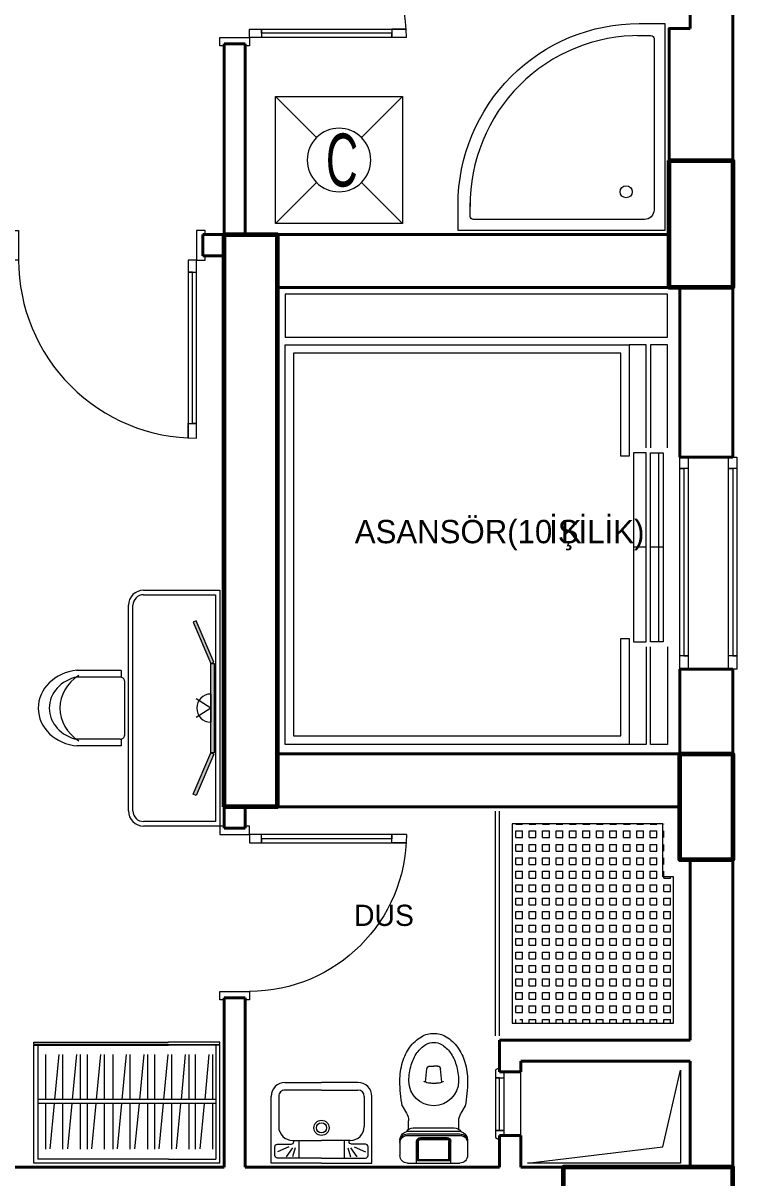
# Model space of a CAD drawing. Header units: millimetres. Extents: x 1393 to 3101, y -2944 to -480.
# Drawn here: x 1832 to 2169, y -2095 to -1550 of the extents above; entities that cross this region are included whole.
import ezdxf

# ---------------------------------------------------------------- set-up
doc = ezdxf.new("R2010")
doc.units = ezdxf.units.MM
for name, color, linetype, lineweight in [('DUVAR', 7, 'Continuous', 40), ('Kapı', 34, 'Continuous', 20), ('kolon', 1, 'Continuous', 40), ('MIMARI', 50, 'Continuous', 20), ('Pencere-kapı', 142, 'Continuous', 20), ('TEFRİŞ_İÇ', 224, 'Continuous', 13), ('yazı', 253, 'Continuous', 20)]:
    doc.layers.add(name, color=color, linetype=linetype, lineweight=lineweight)
doc.styles.get("Standard").update_dxf_attribs({"font": 'EtrFont'})
doc.styles.add('TECHNICLIGHT', font='Arial')

# ---------------------------------------------------------------- blocks, each defined once
blk = doc.blocks.new('a20')
at = {"layer": 'TEFRİŞ_İÇ', "linetype": 'Continuous'}
h = blk.add_hatch(dxfattribs=at)
h.set_pattern_fill('SQUARE', color=256, style=0, pattern_type=2)
h.set_pattern_definition([(0, (-44560196.99458691, -460869522.8421504), (0, 3.175), [3.175, -3.175]), (90, (-44560196.99458691, -460869522.8421504), (-3.175, 2e-16), [3.175, -3.175])])
h.paths.add_polyline_path([(2063.053170556517, -2021.821930854341), (2075.053170521126, -2021.821930854341), (2139.053170569089, -2021.821930947473), (2139.053170569089, -1952.82193109276), (2134.053170797264, -1952.821930999627), (2134.053170744876, -1927.82193109276), (2063.053170573979, -1927.82193109276)])
for p, q in [((2055.053171, -2027.821931), (2055.053171, -1921.821931)), ((2057.053171, -2027.821931), (2057.053171, -1921.821931))]:
    blk.add_line(p, q, dxfattribs=at)
at = {"layer": 'TEFRİŞ_İÇ', "linetype": 'Continuous', "flags": 128}
blk.add_lwpolyline([(2139.053171, -1952.821931), (2134.053171, -1952.821931), (2134.053171, -1927.821931), (2063.053171, -1927.821931), (2063.053171, -2021.821931), (2075.053171, -2021.821931), (2139.053171, -2021.821931)], close=True, dxfattribs=at)
blk = doc.blocks.new('a36')
at = {"layer": 'Pencere-kapı', "linetype": 'Continuous', "flags": 128}
for points in [[(2057.053171, -2044.821931), (2057.05317, -2042.821931), (2055.053171, -2043.821931), (2055.053171, -2074.821931), (2055.053171, -2075.821931), (2057.05317, -2076.821931), (2057.053171, -2074.821931)], [(2057.053171, -2072.485293), (2055.053171, -2072.485293), (2059.053171, -2072.485293), (2057.053171, -2072.485293), (2057.053171, -2047.619513), (2055.053171, -2047.619513), (2059.053171, -2047.619513)], [(2057.053171, -2044.821931), (2059.053171, -2044.821931), (2059.053171, -2074.821931), (2057.053171, -2074.821931)], [(2057.053171, -2072.485293), (2057.053171, -2047.619513)], [(2067.053171, -2074.821931), (2067.053171, -2044.415391)]]:
    blk.add_lwpolyline(points, dxfattribs=at)
blk = doc.blocks.new('StoLL_1')
for points in [[(-48.2886967215818, 237.7546470997045), (-31.73982688137767, 244.8403964761351), (-125.3220631222284, 463.4030586068153), (-141.8709329624471, 456.3173092303846)], [(-48.2886967215818, -237.7546470996417), (-30.28667080188097, -237.7546470996417), (-30.2866708018737, 237.7546470997009), (-48.2886967215818, 237.7546470997009)], [(-141.8709329624471, -456.3173092303218), (-125.3220631222284, -463.403058606756), (-31.7398268813813, -244.8403964760723), (-48.2886967215818, -237.7546470996453)]]:
    blk.add_hatch(color=4).paths.add_polyline_path(points)
for p, q in [((-405.503172, 625.734144), (0, 625.734144)), ((0, 625.734144), (0, -625.734144)), ((-405.503172, 601.734144), (-24, 601.734144)), ((-24, 601.734144), (-24, -601.734144)), ((-485.503172, -545.734144), (-485.503172, 545.734144)), ((-461.503172, -545.734144), (-461.503172, 545.734144)), ((-125.322063, 463.403059), (-141.870933, 456.317309)), ((-141.870933, 456.317309), (-48.288697, 237.754647)), ((-31.739827, 244.840396), (-125.322063, 463.403059)), ((-48.288697, 237.754647), (-31.739827, 244.840396)), ((-48.288697, -237.754647), (-48.288697, 237.754647)), ((-48.288697, 237.754647), (-30.286671, 237.754647)), ((-30.286671, 237.754647), (-30.286671, -237.754647)), ((-48.288697, 74.793769), (-48.288697, -74.793769)), ((-48.288697, 0), (-126.0068, 48.86649)), ((-48.288697, 0), (-126.0068, -48.86649)), ((-141.870933, -456.317309), (-48.288697, -237.754647)), ((-31.739827, -244.840396), (-125.322063, -463.403059)), ((-48.288697, -237.754647), (-31.739827, -244.840396)), ((-30.286671, -237.754647), (-48.288697, -237.754647)), ((-125.322063, -463.403059), (-141.870933, -456.317309)), ((-24, -601.734144), (-405.503172, -601.734144)), ((0, -625.734144), (-405.503172, -625.734144))]:
    blk.add_line(p, q)
at = {"linetype": 'ByBlock'}
for p, q in [((-524.008725, 200.29685), (-762.116548, 200.29685)), ((-524.008725, 200.29685), (-524.008725, 164.94957)), ((-529.071918, 164.94957), (-762.116548, 164.94957)), ((-506.147539, 144.918923), (-506.147539, -144.918923)), ((-529.071918, -164.94957), (-762.116548, -164.94957)), ((-524.008725, -164.607197), (-524.008725, -200.29685)), ((-524.008725, -200.29685), (-759.610338, -200.29685))]:
    blk.add_line(p, q, dxfattribs=at)
for centre, radius, start, end in [((-405.503172, 545.734144), 80.00000000029104, 90, 180), ((-405.503172, 545.734144), 56.00000000020373, 90, 180), ((-48.288697, 0), 74.79376868157848, 90, 270), ((-405.503172, -545.734144), 80.00000000029104, 180, 270), ((-405.503172, -545.734144), 56.00000000020373, 180, 270)]:
    blk.add_arc(centre, radius, start, end)
for centre, major_axis, start_param, end_param in [((-733.787554, 0.129328), (-230.8297414774953, -4.616874470030778e-09), 4.820023271220936, 7.755931425151148), ((-710.653075, 0), (-195.6681413199322, -3.914121234747885e-09), 4.946231764204413, 7.620138850154821), ((-603.287164, 0), (-246.7069229042463, -4.932574815098627e-09), 5.346316449922878, 7.220054165804415), ((-529.074008, 144.918923), (-22.92437969159846, -4.601238799564124e-10), 3.141592653589769, 4.71238898038469), ((-529.074008, -144.918923), (-22.92437969159847, -4.561433163179665e-10), 1.570796326794887, 3.141592653589801)]:
    blk.add_ellipse(centre, major_axis=major_axis, ratio=0.87377, start_param=start_param, end_param=end_param, dxfattribs=at)
blk = doc.blocks.new('LAV1')
for p, q in [((-0.25, 0.175), (-0.25, -0.15625)), ((0, 0.175), (-0.25, 0.175)), ((0, 0.175), (0.25, 0.175)), ((0.25, 0.175), (0.25, -0.15625)), ((-0.14375, 0.0625), (0, 0.0625)), ((0.14375, 0.0625), (0, 0.0625)), ((-0.2125, -0.15625), (-0.2125, -0.00625)), ((0.2125, -0.15625), (0.2125, -0.00625)), ((0, -0.1875), (-0.18125, -0.1875)), ((-0.18125, -0.225), (0, -0.225)), ((0, -0.1875), (0.18125, -0.1875)), ((0.18125, -0.225), (0, -0.225))]:
    blk.add_line(p, q)
at = {"flags": 128}
for points in [[(0, 0.15), (-0.21875, 0.15, 0.414214), (-0.23125, 0.1375), (-0.23125, 0.09375, 0.414214), (-0.21875, 0.08125), (-0.15, 0.08125, -0.414214), (-0.1375, 0.06875), (-0.1375, 0.0625)], [(0, 0.15), (0.21875, 0.15, -0.414214), (0.23125, 0.1375), (0.23125, 0.09375, -0.414214), (0.21875, 0.08125), (0.15, 0.08125, 0.414214), (0.1375, 0.06875), (0.1375, 0.0625)]]:
    blk.add_lwpolyline(points, format="xyb", dxfattribs=at)
for points in [[(-0.1625, 0.09375), (-0.21875, 0.11875)], [(-0.14375, 0.1), (-0.175, 0.14375)], [(-0.13125, 0.1), (-0.14375, 0.14375)], [(-0.1125, 0.0625), (-0.1125, 0.15)], [(0.1125, 0.0625), (0.1125, 0.15)], [(0.13125, 0.1), (0.14375, 0.14375)], [(0.14375, 0.1), (0.175, 0.14375)], [(0.1625, 0.09375), (0.21875, 0.11875)]]:
    blk.add_lwpolyline(points, dxfattribs=at)
for radius in [0.0375, 0.025]:
    blk.add_circle((0, 0), radius)
for centre, radius, start, end in [((-0.14375, -0.00625), 0.06875, 90, 180), ((0.14375, -0.00625), 0.06875, 0, 90), ((-0.18125, -0.15625), 0.06875, 180, 270), ((-0.18125, -0.15625), 0.03125, 180, 270), ((0.18125, -0.15625), 0.06875, 270, 0), ((0.18125, -0.15625), 0.03125, 270, 0)]:
    blk.add_arc(centre, radius, start, end)
blk = doc.blocks.new('BERKLO1')
for p, q in [((-13.75, 0), (13.75, 0)), ((-9, 0), (-9, -11.344955)), ((9, 0), (9, -11.344955)), ((-17.75, -11.3), (-17.75, -4)), ((-8.5, -1.4109), (-8.5, -11.344955)), ((-8.5, -1.4109), (8.5, -1.4109)), ((-8, -1.9109), (-8, -11.344955)), ((-8, -1.9109), (8, -1.9109)), ((8, -1.9109), (8, -11.344955)), ((8.5, -1.4109), (8.5, -11.344955)), ((17.75, -11.3), (17.75, -4)), ((-13.75, -14.5), (13.75, -14.5)), ((-13.75, -15.3), (13.75, -15.3)), ((-13.25, -16.7), (13.25, -16.7)), ((-13.185101, -17.673371), (-13.185101, -22.100331)), ((-7, -12.344955), (7, -12.344955)), ((-7, -12.844955), (7, -12.844955)), ((-7, -13.344955), (7, -13.344955)), ((13.185101, -17.673371), (13.185101, -22.100331)), ((-10.75, -18.5), (10.75, -18.5)), ((-16.491451, -30), (-14.24393, -26.077785)), ((16.491451, -30), (14.24393, -26.077785)), ((-4.284202, -42.369924), (-3.557548, -49.461477)), ((4.284202, -42.369924), (3.557548, -49.461477)), ((-2.065361, -50.808576), (0, -50.808576)), ((2.065361, -50.808576), (0, -50.808576))]:
    blk.add_line(p, q)
at = {"flags": 128}
for points in [[(5.001641, -43, 0.262239), (4.798089, -42.638585, 0.074875), (3.536694, -42.112002, 0.035607), (2.05855, -41.85094, 0.025913), (0, -41.744182, 0.025913), (-2.05855, -41.85094, 0.035607), (-3.536694, -42.112002, 0.074875), (-4.798089, -42.638585, 0.262239), (-5.001641, -43, 0.262239)], [(-13, -43, 0.071629), (-11.767313, -51.560515, 0.083035), (-8.678076, -57.92779, 0.106719), (-4.057901, -62.152843, 0.132804), (0, -63.25, 0.132804)], [(0, -68, 0.132804), (6.45149, -66.255675, 0.106719), (12.551145, -60.67767, 0.083035), (16.324331, -52.900696, 0.071629), (17.75, -43, 0.071629)]]:
    blk.add_lwpolyline(points, format="xyb", dxfattribs=at)
for centre, radius, start, end in [((-13.75, -4), 4, 90, 180), ((13.75, -4), 4, 0, 90), ((-13.75, -10.5), 4, 180, 270), ((-13.75, -11.3), 4, 180, 270), ((-7, -11.344955), 2, 180, 270), ((-7, -11.344955), 1.5, 180, 270), ((-7, -11.344955), 0.9999999999999999, 180, 270), ((7, -11.344955), 0.9999999999999999, 270, 0), ((7, -11.344955), 1.5, 270, 0), ((7, -11.344955), 2, 270, 0), ((13.75, -10.5), 4, 270, 0), ((13.75, -11.3), 4, 270, 0), ((-12.91392, -11.865985), 4.845683482723576, 183.607871, 266.022971), ((-10.75, -14.5), 4, 211.597838, 270), ((10.75, -14.5), 4, 270, 328.402162), ((12.901478, -11.853623), 4.858892853523104, 274.113285, 356.255874), ((-21.185101, -22.100331), 8, 330.186282, 0), ((21.185101, -22.100331), 8, 180, 209.813718), ((61.064768, -44.069252), 78.82202065908974, 169.717953, 179.222736), ((0, -43), 12.99999999999999, 0, 180), ((-61.06477, -44.069252), 78.82202065908974, 0.777264, 10.282047), ((17.341014, -43), 35.09101393058243, 180, 196.388168), ((-17.341014, -43), 30.34101393058244, 343.611832, 0), ((8.815666, -45.507233), 26.20463237642866, 196.388168, 215.374752), ((-2.065361, -49.308576), 1.5, 185.850537, 270), ((2.065361, -49.308576), 1.5, 270, 354.149463), ((-8.815666, -45.507233), 21.45463237642847, 324.625248, 343.611832), ((-3.416892, -49.340363), 14.83348094342149, 300.259261, 324.625248), ((3.416892, -49.340363), 19.58348094342133, 215.374752, 239.740739), ((0, -55.197229), 12.80277125095057, 239.740739, 270), ((0, -55.197229), 8.052771250950599, 270, 300.259261)]:
    blk.add_arc(centre, radius, start, end)
blk = doc.blocks.new('VVVV')
at = {"layer": 'TEFRİŞ_İÇ'}
for p, q in [((0.571137, 0.195119), (-0.306633, 0.195119)), ((-0.306633, 0.195119), (-0.306633, -0.360985)), ((0.329303, 0.176119), (-0.287633, 0.176119)), ((-0.287633, -0.360985), (-0.287633, 0.176119)), ((0.329303, 0.176119), (0.552137, 0.176119)), ((0.552137, -0.360985), (0.552137, 0.176119)), ((0.571137, 0.195119), (0.571137, -0.360985)), ((-0.250036, 0.129544), (-0.250036, -0.085485)), ((-0.230034, 0.128285), (-0.209347, -0.085485)), ((-0.170064, 0.129544), (-0.170064, -0.085485)), ((-0.147198, 0.128285), (-0.12651, -0.085485)), ((-0.087228, 0.129544), (-0.087228, -0.085485)), ((-0.053678, 0.129544), (-0.053678, -0.085485)), ((-0.033676, 0.128285), (-0.012989, -0.085485)), ((0.026294, 0.129544), (0.026294, -0.085485)), ((0.067465, 0.129544), (0.067465, -0.085485)), ((0.087466, 0.128285), (0.108153, -0.085485)), ((0.147436, 0.129544), (0.147436, -0.085485)), ((0.170303, 0.128285), (0.19099, -0.085485)), ((0.230273, 0.129544), (0.230273, -0.085485)), ((0.263823, 0.129544), (0.263823, -0.085485)), ((0.283824, 0.128285), (0.304512, -0.085485)), ((0.343794, 0.129544), (0.343794, -0.085485)), ((0.366661, 0.128285), (0.387348, -0.085485)), ((0.426631, 0.129544), (0.426631, -0.085485)), ((0.455581, 0.129544), (0.455581, -0.085485)), ((0.478448, 0.128285), (0.499135, -0.085485)), ((0.538418, 0.129544), (0.538418, -0.085485)), ((0.552137, -0.085485), (-0.287633, -0.085485)), ((0.552137, -0.104485), (-0.287633, -0.104485)), ((-0.250036, -0.104485), (-0.250036, -0.31722)), ((-0.207374, -0.104485), (-0.187251, -0.31722)), ((-0.170064, -0.104485), (-0.170064, -0.31722)), ((-0.124537, -0.104485), (-0.104414, -0.31722)), ((-0.087228, -0.104485), (-0.087228, -0.31722)), ((-0.053678, -0.104485), (-0.053678, -0.31722)), ((-0.011016, -0.104485), (0.009107, -0.31722)), ((0.026294, -0.104485), (0.026294, -0.31722)), ((0.067465, -0.104485), (0.067465, -0.31722)), ((0.110127, -0.104485), (0.13025, -0.31722)), ((0.147436, -0.104485), (0.147436, -0.31722)), ((0.192964, -0.104485), (0.213087, -0.31722)), ((0.230273, -0.104485), (0.230273, -0.31722)), ((0.263823, -0.104485), (0.263823, -0.31722)), ((0.306485, -0.104485), (0.326608, -0.31722)), ((0.343794, -0.104485), (0.343794, -0.31722)), ((0.389322, -0.104485), (0.409445, -0.31722)), ((0.426631, -0.104485), (0.426631, -0.31722)), ((0.45535, -0.104485), (0.45535, -0.31722)), ((0.501109, -0.104485), (0.521232, -0.31722)), ((0.538418, -0.104485), (0.538418, -0.31722)), ((-0.306633, -0.360985), (0.329303, -0.360985)), ((-0.306633, -0.363702), (-0.306633, -0.374881)), ((0.32668, -0.363702), (-0.306633, -0.363702)), ((-0.306633, -0.374881), (0.32668, -0.374881)), ((0.32668, -0.363702), (0.571137, -0.363702)), ((0.571137, -0.374881), (0.32668, -0.374881)), ((0.571137, -0.360985), (0.329303, -0.360985)), ((0.571137, -0.363702), (0.571137, -0.374881))]:
    blk.add_line(p, q, dxfattribs=at)
blk = doc.blocks.new('KOSEDUS')
at = {"flags": 128}
blk.add_lwpolyline([(-85.606602, -10.606602), (-85.606602, 0), (0, 0), (0, -85.606602), (-10.606602, -85.606602, -0.414214)], format="xyb", close=True, dxfattribs=at)
blk.add_lwpolyline([(-80.60252, -11.362495), (-80.60252, -5.770673, -0.420443), (-79.358529, -4.5), (-8.5, -4.5, -0.414214), (-4.5, -8.5), (-4.5, -79.358529, -0.420443), (-5.770673, -80.60252), (-11.362495, -80.60252)], format="xyb", dxfattribs=at)
blk.add_circle((-16, -16), 2.5)
blk.add_arc((-10.606602, -10.606602), 70, 179.381281, 270.618719)
blk = doc.blocks.new('CVCVCV')
at = {"layer": 'TEFRİŞ_İÇ'}
for p, q in [((-0.367544, 0.177558, -0.000405), (-0.367543, -0.422441, 0.000963)), ((-0.17361, -0.016376, 3.7e-05), (-0.367544, 0.177558, -0.000405)), ((0.232456, 0.177558, -0.000405), (-0.367544, 0.177558, -0.000405)), ((0.038522, -0.016375, 3.7e-05), (0.232456, 0.177558, -0.000405)), ((0.232457, -0.42244, 0.000963), (0.232456, 0.177558, -0.000405)), ((-0.367543, -0.422441, 0.000963), (-0.17361, -0.228507, 0.000521)), ((0.232457, -0.42244, 0.000963), (0.038522, -0.228507, 0.000521)), ((-0.367543, -0.422441, 0.000963), (0.232457, -0.42244, 0.000963))]:
    blk.add_line(p, q, dxfattribs=at)
blk.add_ellipse((-0.067544, -0.122441, 0.000279), major_axis=(0.1060660171617033, 0.1060657413976904), ratio=1, dxfattribs=at)
at = {"layer": 'TEFRİŞ_İÇ', "style": 'TECHNICLIGHT', "width": 0.6}
blk.add_text('C', height=0.25, rotation=180.000078, dxfattribs=at).set_placement((-0.005538, 0.002644, -6e-06))
blk = doc.blocks.new('MÇ_')
at = {"layer": 'Kapı', "flags": 128}
for points in [[(0.363762, 0.05), (0.363762, 0.06), (0.383762, 0.06), (0.383762, 0.05), (0.483762, 0.05), (0.483762, 0.06), (0.503762, 0.06), (0.503762, 0.05), (0.503762, 0.02), (0.483762, 0.02), (0.383762, 0.02), (0.363762, 0.02)], [(0.363762, -0.75), (0.363762, -0.76), (0.383762, -0.76), (0.383762, -0.75), (0.483762, -0.75), (0.483762, -0.76), (0.503762, -0.76), (0.503762, -0.75), (0.503762, -0.72), (0.483762, -0.72), (0.383762, -0.72), (0.363762, -0.72)]]:
    blk.add_lwpolyline(points, close=True, dxfattribs=at)
blk.add_lwpolyline([(-0.376238, 0.02), (0.363762, 0.02), (0.363762, -0.02), (-0.375262, -0.02), (-0.30704, -0.02), (-0.30704, 0.02), (-0.30704, 0), (0.30704, 0), (0.30704, -0.02), (0.30704, 0.02)], dxfattribs=at)
at = {"layer": 'Kapı'}
blk.add_arc((0.363762, 0.02), 0.7399999999999182, 180, 270, dxfattribs=at)
blk = doc.blocks.new('kapı_80')
at = {"layer": 'Kapı', "flags": 128}
for points in [[(761.729714, 523.313496), (761.729714, 523.323496), (761.709714, 523.323496), (761.709714, 523.313496), (761.609714, 523.313496), (761.609714, 523.323496), (761.589714, 523.323496), (761.589714, 523.313496), (761.589714, 523.283496), (761.609714, 523.283496), (761.709714, 523.283496), (761.729714, 523.283496)], [(761.729714, 522.413496), (761.729714, 522.403496), (761.709714, 522.403496), (761.709714, 522.413496), (761.609714, 522.413496), (761.609714, 522.403496), (761.589714, 522.403496), (761.589714, 522.413496), (761.589714, 522.443496), (761.609714, 522.443496), (761.709714, 522.443496), (761.729714, 522.443496)]]:
    blk.add_lwpolyline(points, close=True, dxfattribs=at)
blk.add_lwpolyline([(762.569714, 523.283496), (761.729714, 523.283496), (761.729714, 523.243496), (762.568738, 523.243496), (762.500515, 523.243496), (762.500515, 523.283496), (762.500515, 523.263496), (761.786435, 523.263496), (761.786435, 523.243496), (761.786435, 523.283496)], dxfattribs=at)
at = {"layer": 'Kapı'}
blk.add_arc((761.729714, 523.283496), 0.8399999999999181, 270, 0, dxfattribs=at)

msp = doc.modelspace()

# ---------------------------------------------------------------- linework, layer by layer
at = {"layer": 'DUVAR', "color": 5}
for p, q in [((2167.053171, -1614.821931), (2167.053171, -1229.821931)), ((2147.053171, -1552.582982), (2147.053171, -1399.821931)), ((1927.053171, -1649.821931), (1927.053171, -1559.821931)), ((1937.053171, -1559.821931), (1927.053171, -1559.821931)), ((1937.053171, -1649.821931), (1937.053171, -1559.821931)), ((1927.053171, -1649.821931), (1917.053171, -1649.821931)), ((1917.053171, -1659.821931), (1917.053171, -1649.821931)), ((1927.053171, -1659.821931), (1917.053171, -1659.821931)), ((2142.053171, -1754.821931), (2142.053171, -1674.821932)), ((2167.053171, -1754.821931), (2167.053171, -1674.821932)), ((2142.053171, -1754.821931), (2167.053171, -1754.821931)), ((2142.053171, -1894.821931), (2142.053171, -1854.821931)), ((2142.053171, -1854.821931), (2167.053171, -1854.821931)), ((2167.053171, -1894.821931), (2167.053171, -1854.821931)), ((1927.053171, -1929.821931), (1927.053171, -1919.821931)), ((1937.053171, -1929.821931), (1937.053171, -1919.821931)), ((1937.053171, -1929.821931), (1927.053171, -1929.821931)), ((2147.053171, -2029.821931), (2147.053171, -1944.821931)), ((2167.053171, -2089.821931), (2167.053171, -1944.821931)), ((1927.053171, -2089.821931), (1927.053171, -2009.821931)), ((1937.053171, -2009.821931), (1927.053171, -2009.821931)), ((1937.053171, -2089.821931), (1937.053171, -2009.821931)), ((2147.053171, -2029.821931), (2057.053171, -2029.821931)), ((2057.053171, -2044.821931), (2057.053171, -2029.821931)), ((2147.053171, -2039.821931), (2067.053171, -2039.821931)), ((2067.053171, -2044.821931), (2067.053171, -2039.821931)), ((2147.053171, -2089.821931), (2147.053171, -2039.821931)), ((2057.053171, -2089.821931), (2057.053171, -2074.821931)), ((2067.053171, -2089.821931), (2067.053171, -2074.821931)), ((1927.053171, -2089.821931), (1532.053171, -2089.821931)), ((2057.053171, -2089.821931), (1937.053171, -2089.821931))]:
    msp.add_line(p, q, dxfattribs=at)
at = {"layer": 'DUVAR', "color": 5, "flags": 128}
for points in [[(2137.053171, -1614.821931), (2137.053171, -1552.582982), (2147.053171, -1552.582982)], [(1952.053171, -1649.821931), (2137.053171, -1649.821931)], [(1952.053171, -1674.821931), (2137.053171, -1674.821931)], [(2142.053171, -1894.821931), (1952.053171, -1894.821931)], [(2142.053171, -1919.821931), (1952.053171, -1919.821931)], [(1927.053171, -2089.821931), (1927.053171, -2009.821931)], [(2067.053171, -2044.821931), (2057.053171, -2044.821931)], [(2067.053171, -2074.821931), (2057.053171, -2074.821931)], [(2067.053171, -2089.821931), (2087.053171, -2089.821931)]]:
    msp.add_lwpolyline(points, dxfattribs=at)
at = {"layer": 'kolon', "lineweight": 60, "flags": 128}
for points in [[(2137.053171, -1614.821931), (2167.053171, -1614.821931), (2167.053171, -1674.821931), (2137.053171, -1674.821931), (2137.053171, -1614.821931)], [(1927.053171, -1919.821931), (1927.053171, -1649.821931), (1952.053171, -1649.821931), (1952.053171, -1919.821931), (1927.053171, -1919.821931)], [(2142.053171, -1894.821931), (2167.053171, -1894.821931), (2167.053171, -1944.821931), (2142.053171, -1944.821931), (2142.053171, -1894.821931)], [(2167.05317, -2134.821931), (2167.053171, -2089.821931), (2087.053171, -2089.821931), (2087.053171, -2134.821931), (2167.05317, -2134.821931)]]:
    msp.add_lwpolyline(points, dxfattribs=at)
at = {"layer": 'MIMARI', "color": 252}
for p, q in [((2132.146812, -1841.893803), (2132.146812, -1752.768825)), ((2126.273539, -1797.331314), (2120.273539, -1797.331314)), ((2134.273539, -1797.331314), (2128.273539, -1797.331314))]:
    msp.add_line(p, q, dxfattribs=at)
at = {"layer": 'MIMARI', "flags": 128}
msp.add_lwpolyline([(1955.828421, -1698.17925), (2136.273539, -1698.17925), (2136.273539, -1677.849429), (1955.828421, -1677.849429)], close=True, dxfattribs=at)
at = {"layer": 'MIMARI', "color": 252, "flags": 128}
for points in [[(2118.273539, -1754.331314), (2114.273539, -1754.331314), (2114.273539, -1705.793173), (1959.828421, -1705.793173), (1959.828421, -1886.331314), (2114.273539, -1886.331314), (2114.273539, -1840.331314), (2118.273539, -1840.331314), (2118.273539, -1890.331314), (1955.828421, -1890.331314), (1955.828421, -1701.793173), (2118.273539, -1701.793173)], [(2120.273539, -1841.893803), (2126.273539, -1841.893803), (2126.273539, -1752.768825), (2120.273539, -1752.768825)], [(2134.273539, -1752.768825), (2134.273539, -1841.893803), (2128.273539, -1841.893803), (2128.273539, -1752.768825)]]:
    msp.add_lwpolyline(points, close=True, dxfattribs=at)
for points in [[(2126.273539, -1750.331314), (2126.273539, -1701.793173), (2118.273539, -1701.793173)], [(2136.273539, -1750.331314), (2136.273539, -1701.793173), (2128.273539, -1701.793173), (2128.273539, -1750.331314)], [(2126.273539, -1844.331314), (2126.273539, -1890.331314), (2118.273539, -1890.331314)], [(2136.273539, -1844.331314), (2136.273539, -1890.331314), (2128.273539, -1890.331314), (2128.273539, -1844.331314)]]:
    msp.add_lwpolyline(points, dxfattribs=at)
at = {"layer": 'MIMARI', "flags": 128}
msp.add_lwpolyline([(2142.439637, -2043.981032), (2142.439637, -2084.266774), (2142.439637, -2087.825012), (2070.168614, -2087.825012), (2134.092062, -2080.231811), (2142.439637, -2043.981032)], dxfattribs=at)
at = {"layer": 'Pencere-kapı', "linetype": 'Continuous', "flags": 128}
for points in [[(2146.053171, -1754.821931), (2146.05317, -1854.821931), (2142.053171, -1854.821931), (2142.053171, -1754.821931), (2146.053171, -1754.821931), (2146.05317, -1760.111393), (2142.053171, -1760.111393), (2144.053171, -1760.111393), (2144.053171, -1848.57934), (2146.05317, -1848.57934), (2142.053171, -1848.57934)], [(2169.053171, -1754.821931), (2169.053171, -1854.821931), (2165.053171, -1854.821931), (2165.053171, -1754.821931), (2169.053171, -1754.821931), (2169.053171, -1760.111393), (2165.053171, -1760.111393), (2167.053171, -1760.111393), (2167.053171, -1848.57934), (2169.053171, -1848.57934), (2165.053171, -1848.57934)]]:
    msp.add_lwpolyline(points, dxfattribs=at)

# ---------------------------------------------------------------- block references
for name in ['a20', 'a36']:
    msp.add_blockref(name, (0, 0))
at = {"layer": 'Kapı', "color": 3, "linetype": 'Continuous', "xscale": 100, "yscale": 100, "zscale": 100, "rotation": 180}
msp.add_blockref('MÇ_', (1975.429327, -1554.821931), dxfattribs=at)
at = {"layer": 'Kapı', "xscale": 100, "yscale": 100, "zscale": 100, "rotation": 270}
msp.add_blockref('kapı_80', (-50414.296383, 74511.149443), dxfattribs=at)
at = {"layer": 'Kapı', "color": 3, "linetype": 'Continuous', "xscale": -100, "yscale": 100, "zscale": 100}
msp.add_blockref('MÇ_', (1975.429327, -1934.821931), dxfattribs=at)
at = {"layer": 'TEFRİŞ_İÇ', "linetype": 'Continuous'}
for name, p, xscale, yscale, zscale, rotation in [('KOSEDUS', (2135.053171, -1647.821931), 1.14, 1.14, 1.14, 270), ('BERKLO1', (2025.961666, -2087.821931), -0.9, 0.9, 0.9, 180), ('LAV1', (1972.9798, -2071.196931), 95, 95, 95, 180)]:
    msp.add_blockref(name, p, dxfattribs=dict(at, xscale=xscale, yscale=yscale, zscale=zscale, rotation=rotation))
at = {"layer": 'TEFRİŞ_İÇ', "linetype": 'ByBlock', "xscale": -100, "yscale": 100, "zscale": 100}
msp.add_blockref('CVCVCV', (1974.50762, -1602.373867, -0.027921), dxfattribs=at)
at = {"layer": 'TEFRİŞ_İÇ', "linetype": 'Continuous', "xscale": 0.088889, "yscale": 0.088889, "zscale": 0.088889}
msp.add_blockref('StoLL_1', (1925.053171, -1873.201187), dxfattribs=at)
at = {"layer": 'TEFRİŞ_İÇ', "color": 2, "xscale": -100, "yscale": 100, "zscale": 100, "rotation": 180}
msp.add_blockref('VVVV', (1867.939444, -2068.310052), dxfattribs=at)

# ---------------------------------------------------------------- texts
at = {"layer": 'yazı', "color": 1}
for s, p in [('ASANSÖR(10 K', (1988.713219, -1795.410306)), ('İŞİLİK)', (2080.44575, -1795.410306))]:
    msp.add_text(s, height=11.0004, dxfattribs=at).set_placement(p)
msp.add_text('DUS', height=10, rotation=360, dxfattribs=at).set_placement((1988.36147, -1975.948901))

doc.saveas('drawing.dxf')
